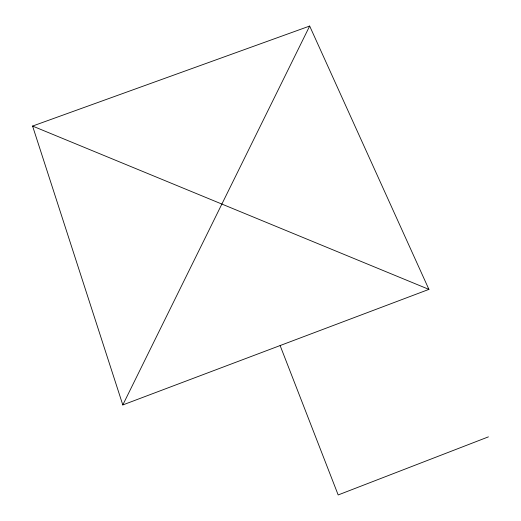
<?xml version="1.0" encoding="UTF-8"?>
<svg xmlns="http://www.w3.org/2000/svg" width="521" height="521" viewBox="0 0 521 521"><rect width="100%" height="100%" fill="white"/><g stroke="black" fill="none" stroke-linecap="round" stroke-linejoin="round"><path stroke-width="0.78" d="M122.806 404.934L309.669 26.05L428.92 289.383L122.806 404.934L32.582 126.062L309.669 26.05M488.418 436.858L338.175 494.95L280.122 345.553M32.582 126.062L428.92 289.383"/></g></svg>
